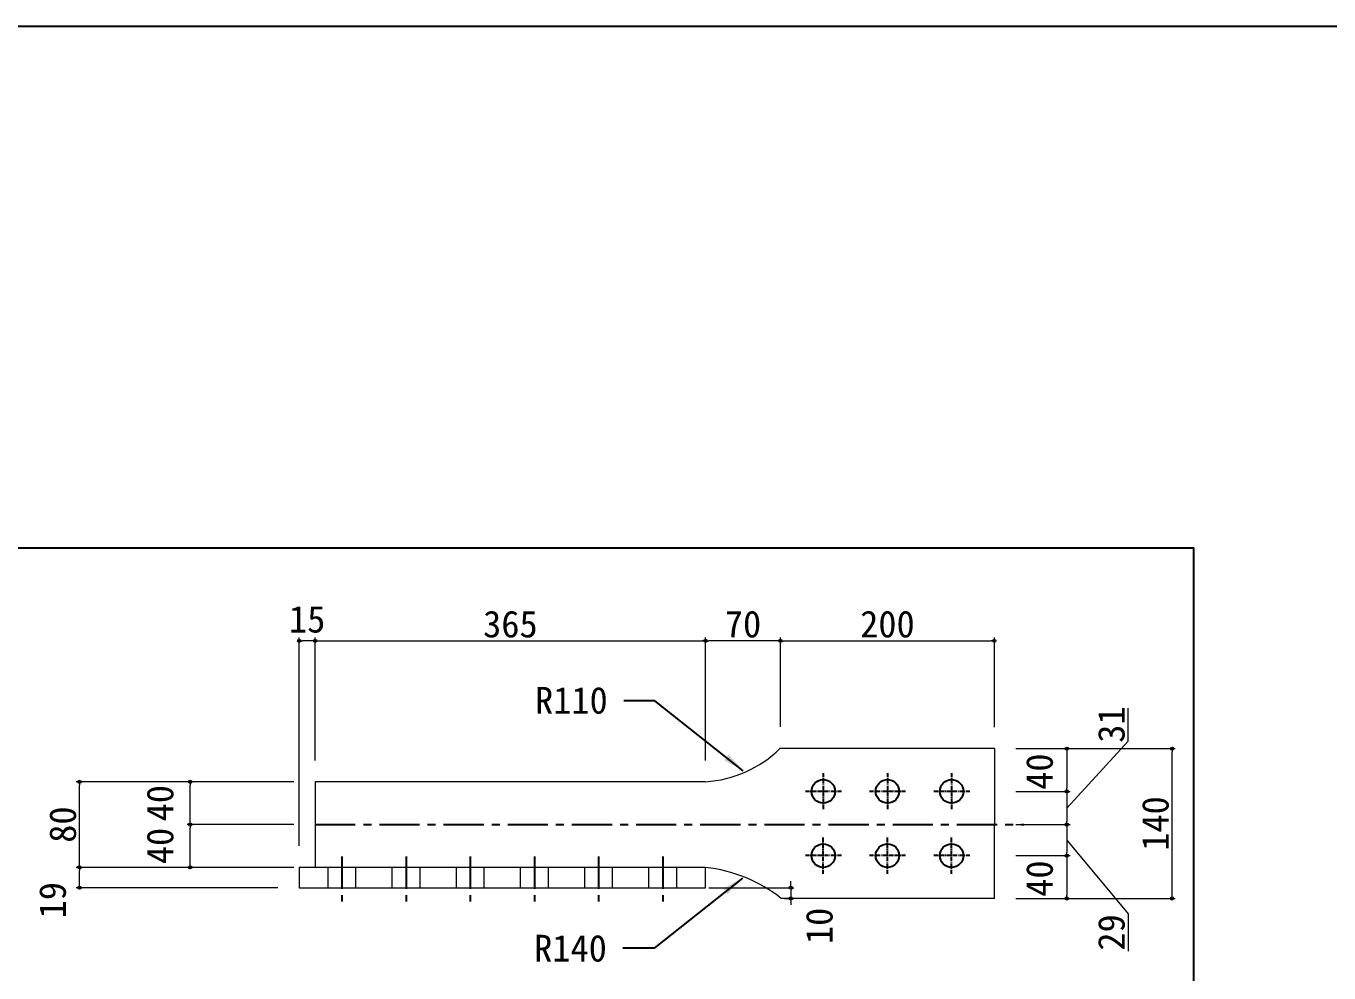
# Model space of a CAD drawing. Header units: millimetres. Extents: x 1734744 to 1747403, y -162396 to -155330.
# Drawn here: x 1740888 to 1742106, y -156288 to -155403 of the extents above; entities that cross this region are included whole.
import ezdxf

# ---------------------------------------------------------------- set-up
doc = ezdxf.new("R2010")
doc.units = ezdxf.units.MM
doc.header["$LTSCALE"] = 3
doc.linetypes.add('CENTER', pattern=[2, 1.25, -0.25, 0.25, -0.25])
doc.layers.get('DEFPOINTS').update_dxf_attribs({"color": 250})
doc.layers.add('01', color=7, linetype='Continuous')
doc.styles.get("Standard").update_dxf_attribs({"font": ''})
doc.styles.get('Standard').set_extended_font_data('MS Gothic')
doc.dimstyles.new('コピー ～ 一般寸法-小さめ', dxfattribs={"dimtxt": 25, "dimasz": 3, "dimexe": 3, "dimexo": 3, "dimgap": 3, "dimtad": 1, "dimtxsty": 'Standard', "dimblk": 'ORIGIN', "dimcen": 0, "dimclrd": 256, "dimclre": 256, "dimclrt": 256, "dimadec": 0, "dimazin": 0, "dimtfac": 1, "dimtmove": 1, "dimatfit": 2, "dimfxl": 0, "dimtolj": 2, "dimlwd": 5, "dimlwe": 5, "dimarcsym": 0})
doc.dimstyles.new('コピー(2) - Standard', dxfattribs={"dimtxt": 25, "dimasz": 20, "dimexe": 0.18, "dimexo": 0.0625, "dimgap": 15, "dimtad": 1, "dimdec": 0, "dimzin": 0, "dimdsep": 46, "dimtxsty": 'Standard', "dimblk": 'DOTSMALL', "dimcen": 0.09, "dimadec": 0, "dimazin": 0, "dimtfac": 1, "dimtdec": 0, "dimtofl": 0, "dimtmove": 0, "dimatfit": 3, "dimfxl": 0, "dimtolj": 1, "dimtzin": 0, "dimarcsym": 0})
doc.dimstyles.new('一般寸法-小さめ', dxfattribs={"dimtxt": 25, "dimasz": 3, "dimexe": 3, "dimexo": 3, "dimgap": 3, "dimtad": 1, "dimtxsty": 'Standard', "dimblk": 'ORIGIN', "dimcen": 0, "dimclrd": 256, "dimclre": 256, "dimclrt": 256, "dimadec": 0, "dimazin": 0, "dimtfac": 1, "dimtmove": 2, "dimatfit": 2, "dimfxl": 0, "dimtolj": 2, "dimlwd": 5, "dimlwe": 5, "dimarcsym": 0})

# ---------------------------------------------------------------- blocks, each defined once
blk = doc.blocks.new('_Origin')
at = {"color": 0, "linetype": 'ByBlock', "lineweight": -2}
blk.add_line((0, 0), (-1, 0), dxfattribs=at)
blk.add_circle((0, 0), 0.5, dxfattribs=at)
blk = doc.blocks.new('*D7776')
at = {"layer": '01', "lineweight": 5}
for p, q in [((1741812.9, -156078.6), (1741962, -156078.6)), ((1741959, -156215.6), (1741959, -156081.6)), ((1741812.9, -156218.6), (1741962, -156218.6))]:
    blk.add_line(p, q, dxfattribs=at)
at = {"layer": 'DEFPOINTS', "color": 0}
for p in [(1741792.9, -156078.6), (1741959, -156078.6), (1741792.9, -156218.6)]:
    blk.add_point(p, dxfattribs=at)
at = {"layer": '01', "lineweight": 5, "xscale": 3, "yscale": 3, "zscale": 3}
for p, rotation in [((1741959, -156078.6), 90), ((1741959, -156218.6), 270)]:
    blk.add_blockref('_Origin', p, dxfattribs=dict(at, rotation=rotation))
at = {"layer": '01', "insert": (1741943.5, -156148.6), "char_height": 25, "attachment_point": 5, "rotation": 90}
blk.add_mtext('\\A2;140', dxfattribs=at)
blk = doc.blocks.new('*D7974')
at = {"layer": '01', "lineweight": 5}
for p, q in [((1741142.9, -156169.6), (1741142.9, -155974.8)), ((1741157.9, -156089.6), (1741157.9, -155974.8)), ((1741154.9, -155977.8), (1741145.9, -155977.8))]:
    blk.add_line(p, q, dxfattribs=at)
at = {"layer": 'DEFPOINTS', "color": 0}
for p in [(1741142.9, -155977.8), (1741157.9, -156109.6), (1741142.9, -156189.6)]:
    blk.add_point(p, dxfattribs=at)
at = {"layer": '01', "lineweight": 5, "xscale": 3, "yscale": 3, "zscale": 3, "rotation": 180}
blk.add_blockref('_Origin', (1741142.9, -155977.8), dxfattribs=at)
at = {"layer": '01', "lineweight": 5, "xscale": 3, "yscale": 3, "zscale": 3}
blk.add_blockref('_Origin', (1741157.9, -155977.8), dxfattribs=at)
at = {"layer": '01', "insert": (1741150.4, -155957.8), "char_height": 25, "attachment_point": 5}
blk.add_mtext('\\A2;15', dxfattribs=at)
blk = doc.blocks.new('*D7975')
at = {"layer": '01', "lineweight": 5}
for p, q in [((1741137.9, -156109.6), (1740934.5, -156109.6)), ((1740937.5, -156186.6), (1740937.5, -156112.6)), ((1741137.9, -156189.6), (1740934.5, -156189.6))]:
    blk.add_line(p, q, dxfattribs=at)
at = {"layer": 'DEFPOINTS', "color": 0}
for p in [(1740937.5, -156109.6), (1741157.9, -156109.6), (1741157.9, -156189.6)]:
    blk.add_point(p, dxfattribs=at)
at = {"layer": '01', "lineweight": 5, "xscale": 3, "yscale": 3, "zscale": 3}
for p, rotation in [((1740937.5, -156109.6), 90), ((1740937.5, -156189.6), 270)]:
    blk.add_blockref('_Origin', p, dxfattribs=dict(at, rotation=rotation))
at = {"layer": '01', "insert": (1740922, -156149.6), "char_height": 25, "attachment_point": 5, "rotation": 90}
blk.add_mtext('\\A2;80', dxfattribs=at)
blk = doc.blocks.new('*D7976')
at = {"layer": '01', "lineweight": 5}
for p, q in [((1741122.9, -156189.6), (1740934.5, -156189.6)), ((1740937.5, -156205.6), (1740937.5, -156192.6)), ((1741122.9, -156208.6), (1740934.5, -156208.6))]:
    blk.add_line(p, q, dxfattribs=at)
at = {"layer": 'DEFPOINTS', "color": 0}
for p in [(1740937.5, -156189.6), (1741142.9, -156189.6), (1741142.9, -156208.6)]:
    blk.add_point(p, dxfattribs=at)
at = {"layer": '01', "lineweight": 5, "xscale": 3, "yscale": 3, "zscale": 3}
for p, rotation in [((1740937.5, -156189.6), 90), ((1740937.5, -156208.6), 270)]:
    blk.add_blockref('_Origin', p, dxfattribs=dict(at, rotation=rotation))
at = {"layer": '01', "insert": (1740912.5, -156220.3), "char_height": 25, "attachment_point": 5, "rotation": 90}
blk.add_mtext('\\A2;19', dxfattribs=at)
blk = doc.blocks.new('*D7779')
at = {"layer": '01', "lineweight": 5}
for p, q in [((1741157.9, -156089.6), (1741157.9, -155974.8)), ((1741522.9, -156089.6), (1741522.9, -155974.8)), ((1741160.9, -155977.8), (1741519.9, -155977.8))]:
    blk.add_line(p, q, dxfattribs=at)
at = {"layer": 'DEFPOINTS', "color": 0}
for p in [(1741522.9, -155977.8), (1741157.9, -156109.6), (1741522.9, -156109.6)]:
    blk.add_point(p, dxfattribs=at)
at = {"layer": '01', "lineweight": 5, "xscale": 3, "yscale": 3, "zscale": 3, "rotation": 180}
blk.add_blockref('_Origin', (1741157.9, -155977.8), dxfattribs=at)
at = {"layer": '01', "lineweight": 5, "xscale": 3, "yscale": 3, "zscale": 3}
blk.add_blockref('_Origin', (1741522.9, -155977.8), dxfattribs=at)
at = {"layer": '01', "insert": (1741340.4, -155962.3), "char_height": 25, "attachment_point": 5}
blk.add_mtext('\\A2;365', dxfattribs=at)
blk = doc.blocks.new('*D7780')
at = {"layer": '01', "lineweight": 5}
for p, q in [((1741522.9, -156089.6), (1741522.9, -155974.8)), ((1741592.9, -156058.1), (1741592.9, -155974.8)), ((1741589.9, -155977.8), (1741525.9, -155977.8))]:
    blk.add_line(p, q, dxfattribs=at)
at = {"layer": 'DEFPOINTS', "color": 0}
for p in [(1741522.9, -155977.8), (1741592.9, -156078.1), (1741522.9, -156109.6)]:
    blk.add_point(p, dxfattribs=at)
at = {"layer": '01', "lineweight": 5, "xscale": 3, "yscale": 3, "zscale": 3, "rotation": 180}
blk.add_blockref('_Origin', (1741522.9, -155977.8), dxfattribs=at)
at = {"layer": '01', "lineweight": 5, "xscale": 3, "yscale": 3, "zscale": 3}
blk.add_blockref('_Origin', (1741592.9, -155977.8), dxfattribs=at)
at = {"layer": '01', "insert": (1741557.9, -155962.3), "char_height": 25, "attachment_point": 5}
blk.add_mtext('\\A2;70', dxfattribs=at)
blk = doc.blocks.new('*D7977')
at = {"layer": '01', "lineweight": 5}
for p, q in [((1741592.9, -156058.1), (1741592.9, -155974.8)), ((1741792.9, -156058.6), (1741792.9, -155974.8)), ((1741595.9, -155977.8), (1741789.9, -155977.8))]:
    blk.add_line(p, q, dxfattribs=at)
at = {"layer": 'DEFPOINTS', "color": 0}
for p in [(1741792.9, -155977.8), (1741592.9, -156078.1), (1741792.9, -156078.6)]:
    blk.add_point(p, dxfattribs=at)
at = {"layer": '01', "lineweight": 5, "xscale": 3, "yscale": 3, "zscale": 3, "rotation": 180}
blk.add_blockref('_Origin', (1741592.9, -155977.8), dxfattribs=at)
at = {"layer": '01', "lineweight": 5, "xscale": 3, "yscale": 3, "zscale": 3}
blk.add_blockref('_Origin', (1741792.9, -155977.8), dxfattribs=at)
at = {"layer": '01', "insert": (1741692.9, -155962.3), "char_height": 25, "attachment_point": 5}
blk.add_mtext('\\A2;200', dxfattribs=at)
blk = doc.blocks.new('*D7781')
at = {"layer": '01', "lineweight": 5}
for p, q in [((1741812.9, -156078.6), (1741863.6, -156078.6)), ((1741860.6, -156081.6), (1741860.6, -156115.6)), ((1741812.9, -156118.6), (1741863.6, -156118.6))]:
    blk.add_line(p, q, dxfattribs=at)
at = {"layer": 'DEFPOINTS', "color": 0}
for p in [(1741792.9, -156078.6), (1741792.9, -156118.6), (1741860.6, -156118.6)]:
    blk.add_point(p, dxfattribs=at)
at = {"layer": '01', "lineweight": 5, "xscale": 3, "yscale": 3, "zscale": 3}
for p, rotation in [((1741860.6, -156078.6), 90), ((1741860.6, -156118.6), 270)]:
    blk.add_blockref('_Origin', p, dxfattribs=dict(at, rotation=rotation))
at = {"layer": '01', "insert": (1741835.2, -156100.1), "char_height": 25, "attachment_point": 5, "rotation": 90}
blk.add_mtext('\\A2;40', dxfattribs=at)
blk = doc.blocks.new('*D7782')
at = {"layer": '01', "lineweight": 5}
for p, q in [((1741917.9, -156071.5), (1741917.9, -156040.7)), ((1741860.6, -156134.1), (1741917.9, -156071.5)), ((1741812.9, -156118.6), (1741863.6, -156118.6)), ((1741860.6, -156121.6), (1741860.6, -156146.6)), ((1741812.9, -156149.6), (1741863.6, -156149.6))]:
    blk.add_line(p, q, dxfattribs=at)
at = {"layer": 'DEFPOINTS', "color": 0}
for p in [(1741792.9, -156118.6), (1741792.9, -156149.6), (1741860.6, -156149.6)]:
    blk.add_point(p, dxfattribs=at)
at = {"layer": '01', "lineweight": 5, "xscale": 3, "yscale": 3, "zscale": 3}
for p, rotation in [((1741860.6, -156118.6), 90), ((1741860.6, -156149.6), 270)]:
    blk.add_blockref('_Origin', p, dxfattribs=dict(at, rotation=rotation))
at = {"layer": '01', "insert": (1741902.4, -156056.1), "char_height": 25, "attachment_point": 5, "rotation": 90}
blk.add_mtext('\\A2;31', dxfattribs=at)
blk = doc.blocks.new('*D7783')
at = {"layer": '01', "lineweight": 5}
for p, q in [((1741812.9, -156149.6), (1741863.6, -156149.6)), ((1741860.6, -156152.6), (1741860.6, -156175.6)), ((1741860.6, -156164.1), (1741917.9, -156232.9)), ((1741812.9, -156178.6), (1741863.6, -156178.6)), ((1741917.9, -156232.9), (1741917.9, -156267.9))]:
    blk.add_line(p, q, dxfattribs=at)
at = {"layer": 'DEFPOINTS', "color": 0}
for p in [(1741792.9, -156149.6), (1741792.9, -156178.6), (1741860.6, -156178.6)]:
    blk.add_point(p, dxfattribs=at)
at = {"layer": '01', "lineweight": 5, "xscale": 3, "yscale": 3, "zscale": 3}
for p, rotation in [((1741860.6, -156149.6), 90), ((1741860.6, -156178.6), 270)]:
    blk.add_blockref('_Origin', p, dxfattribs=dict(at, rotation=rotation))
at = {"layer": '01', "insert": (1741902.4, -156250.4), "char_height": 25, "attachment_point": 5, "rotation": 90}
blk.add_mtext('\\A2;29', dxfattribs=at)
blk = doc.blocks.new('*D7784')
at = {"layer": '01', "lineweight": 5}
for p, q in [((1741812.9, -156178.6), (1741863.6, -156178.6)), ((1741860.6, -156181.6), (1741860.6, -156215.6)), ((1741812.9, -156218.6), (1741863.6, -156218.6))]:
    blk.add_line(p, q, dxfattribs=at)
at = {"layer": 'DEFPOINTS', "color": 0}
for p in [(1741792.9, -156178.6), (1741792.9, -156218.6), (1741860.6, -156218.6)]:
    blk.add_point(p, dxfattribs=at)
at = {"layer": '01', "lineweight": 5, "xscale": 3, "yscale": 3, "zscale": 3}
for p, rotation in [((1741860.6, -156178.6), 90), ((1741860.6, -156218.6), 270)]:
    blk.add_blockref('_Origin', p, dxfattribs=dict(at, rotation=rotation))
at = {"layer": '01', "insert": (1741835.2, -156200.1), "char_height": 25, "attachment_point": 5, "rotation": 90}
blk.add_mtext('\\A2;40', dxfattribs=at)
blk = doc.blocks.new('*D7792')
at = {"layer": '01', "lineweight": 5}
for p, q in [((1741137.9, -156149.6), (1741038.1, -156149.6)), ((1741041.1, -156186.6), (1741041.1, -156152.6)), ((1741122.9, -156189.6), (1741038.1, -156189.6))]:
    blk.add_line(p, q, dxfattribs=at)
at = {"layer": 'DEFPOINTS', "color": 0}
for p in [(1741041.1, -156149.6), (1741157.9, -156149.6), (1741142.9, -156189.6)]:
    blk.add_point(p, dxfattribs=at)
at = {"layer": '01', "lineweight": 5, "xscale": 3, "yscale": 3, "zscale": 3}
for p, rotation in [((1741041.1, -156149.6), 90), ((1741041.1, -156189.6), 270)]:
    blk.add_blockref('_Origin', p, dxfattribs=dict(at, rotation=rotation))
at = {"layer": '01', "insert": (1741013, -156169.6), "char_height": 25, "attachment_point": 5, "rotation": 90}
blk.add_mtext('\\A2;40', dxfattribs=at)
blk = doc.blocks.new('*D7793')
at = {"layer": '01', "lineweight": 5}
for p, q in [((1741137.9, -156109.6), (1741038.1, -156109.6)), ((1741041.1, -156146.6), (1741041.1, -156112.6)), ((1741137.9, -156149.6), (1741038.1, -156149.6))]:
    blk.add_line(p, q, dxfattribs=at)
at = {"layer": 'DEFPOINTS', "color": 0}
for p in [(1741041.1, -156109.6), (1741157.9, -156109.6), (1741157.9, -156149.6)]:
    blk.add_point(p, dxfattribs=at)
at = {"layer": '01', "lineweight": 5, "xscale": 3, "yscale": 3, "zscale": 3}
for p, rotation in [((1741041.1, -156109.6), 90), ((1741041.1, -156149.6), 270)]:
    blk.add_blockref('_Origin', p, dxfattribs=dict(at, rotation=rotation))
at = {"layer": '01', "insert": (1741013, -156129.6), "char_height": 25, "attachment_point": 5, "rotation": 90}
blk.add_mtext('\\A2;40', dxfattribs=at)
blk = doc.blocks.new('_DotSmall')
at = {"color": 0, "linetype": 'ByBlock', "const_width": 0.5}
blk.add_lwpolyline([(-0.0625, 0, 1), (0.0625, 0, 1)], format="xyb", close=True, dxfattribs=at)
blk = doc.blocks.new('*D7980')
at = {"layer": '01', "lineweight": 5}
for p, q in [((1741602.5, -156205.6), (1741602.5, -156202.6)), ((1741525.9, -156208.6), (1741605.5, -156208.6)), ((1741596.6, -156218.6), (1741605.5, -156218.6)), ((1741602.5, -156208.6), (1741602.5, -156218.6)), ((1741602.5, -156221.6), (1741602.5, -156224.6))]:
    blk.add_line(p, q, dxfattribs=at)
at = {"layer": 'DEFPOINTS', "color": 0}
for p in [(1741522.9, -156208.6), (1741593.6, -156218.6), (1741602.5, -156218.6)]:
    blk.add_point(p, dxfattribs=at)
at = {"layer": '01', "lineweight": 5, "xscale": 3, "yscale": 3, "zscale": 3}
for p, rotation in [((1741602.5, -156208.6), 270), ((1741602.5, -156218.6), 90)]:
    blk.add_blockref('_Origin', p, dxfattribs=dict(at, rotation=rotation))
at = {"layer": '01', "insert": (1741629.3, -156244.3), "char_height": 25, "attachment_point": 5, "rotation": 90}
blk.add_mtext('\\A2;10', dxfattribs=at)

msp = doc.modelspace()

# ---------------------------------------------------------------- linework, layer by layer
at = {"layer": '01', "color": 7, "lineweight": 18}
for p, q in [((1741792.918, -156078.568), (1741592.409, -156078.568)), ((1741792.918, -156078.568), (1741792.918, -156148.568)), ((1741522.918, -156109.568), (1741157.918, -156109.568)), ((1741157.918, -156109.568), (1741157.918, -156189.568)), ((1741792.918, -156218.568), (1741792.918, -156148.568)), ((1741142.918, -156189.568), (1741142.918, -156208.568)), ((1741522.918, -156189.568), (1741142.918, -156189.568)), ((1741169.918, -156208.568), (1741169.918, -156189.568)), ((1741195.918, -156208.568), (1741195.918, -156189.568)), ((1741229.918, -156208.568), (1741229.918, -156189.568)), ((1741255.918, -156208.568), (1741255.918, -156189.568)), ((1741289.918, -156208.568), (1741289.918, -156189.568)), ((1741315.918, -156208.568), (1741315.918, -156189.568)), ((1741349.918, -156208.568), (1741349.918, -156189.568)), ((1741375.918, -156208.568), (1741375.918, -156189.568)), ((1741409.918, -156208.568), (1741409.918, -156189.568)), ((1741435.918, -156208.568), (1741435.918, -156189.568)), ((1741469.918, -156208.568), (1741469.918, -156189.568)), ((1741495.918, -156208.568), (1741495.918, -156189.568)), ((1741522.918, -156208.568), (1741522.918, -156189.568)), ((1741142.918, -156208.568), (1741522.918, -156208.568)), ((1741792.918, -156218.568), (1741593.559, -156218.568))]:
    msp.add_line(p, q, dxfattribs=at)
at = {"layer": '01', "color": 7, "linetype": 'CENTER'}
for p, q in [((1741632.918, -156101.568), (1741632.918, -156135.568)), ((1741692.918, -156101.568), (1741692.918, -156135.568)), ((1741752.918, -156101.568), (1741752.918, -156135.568)), ((1741649.918, -156118.568), (1741615.918, -156118.568)), ((1741709.918, -156118.568), (1741675.918, -156118.568)), ((1741769.918, -156118.568), (1741735.918, -156118.568)), ((1741632.918, -156195.568), (1741632.918, -156161.568)), ((1741692.918, -156195.568), (1741692.918, -156161.568)), ((1741752.918, -156195.568), (1741752.918, -156161.568)), ((1741649.918, -156178.568), (1741615.918, -156178.568)), ((1741709.918, -156178.568), (1741675.918, -156178.568)), ((1741769.918, -156178.568), (1741735.918, -156178.568))]:
    msp.add_line(p, q, dxfattribs=at)
at = {"layer": '01', "color": 7, "linetype": 'CENTER', "ltscale": 10}
msp.add_line((1741157.918, -156149.568), (1741820.572, -156149.568), dxfattribs=at)
at = {"layer": '01', "color": 7, "linetype": 'CENTER', "ltscale": 8}
for p, q in [((1741182.918, -156179.568), (1741182.918, -156227.568)), ((1741242.918, -156179.568), (1741242.918, -156227.568)), ((1741302.918, -156179.568), (1741302.918, -156227.568)), ((1741362.918, -156179.568), (1741362.918, -156227.568)), ((1741422.918, -156179.568), (1741422.918, -156227.568)), ((1741482.918, -156179.568), (1741482.918, -156227.568))]:
    msp.add_line(p, q, dxfattribs=at)
at = {"layer": '01', "color": 7, "ltscale": 2}
for points in [[(1734743.598, -155403.104), (1747402.602, -155403.104), (1747402.602, -162395.524), (1734743.598, -162395.524)], [(1740229.092, -155890.837), (1741979.092, -155890.837), (1741979.092, -156790.837), (1740229.092, -156790.837)]]:
    msp.add_lwpolyline(points, close=True, dxfattribs=at)
at = {"layer": '01', "color": 7}
for centre in [(1741632.918, -156118.568), (1741692.918, -156118.568), (1741752.918, -156118.568), (1741632.918, -156178.568), (1741692.918, -156178.568), (1741752.918, -156178.568)]:
    msp.add_circle(centre, 11, dxfattribs=at)
at = {"layer": '01', "color": 7, "lineweight": 18}
for centre, radius, start, end in [((1741515.615, -155999.81), 110, 273.806865, 314.276811), ((1741507.086, -156328.67), 140, 51.854237, 83.50655)]:
    msp.add_arc(centre, radius, start, end, dxfattribs=at)

# ---------------------------------------------------------------- texts
at = {"layer": '01', "color": 7, "char_height": 25, "width": 98.97993}
for s, insert, attachment_point in [('\\A1;R110', (1741431.43, -156046.295), 9), ('R140', (1741430.606, -156252.64), 3)]:
    msp.add_mtext(s, dxfattribs=dict(at, insert=insert, attachment_point=attachment_point))

# ---------------------------------------------------------------- dimensions: what is measured, and where the dimension line sits
at = {"layer": '01', "color": 7}
for base, p1, p2, picture, middle in [((1741142.918, -155977.773), (1741157.918, -156109.568), (1741142.918, -156189.568), '*D7974', (1741150.418, -155957.773)), ((1741522.918, -155977.773), (1741157.918, -156109.568), (1741522.918, -156109.568), '*D7779', (1741340.418, -155962.273)), ((1741522.918, -155977.773), (1741592.918, -156078.068), (1741522.918, -156109.568), '*D7780', (1741557.918, -155962.273)), ((1741792.918, -155977.773), (1741592.918, -156078.068), (1741792.918, -156078.568), '*D7977', (1741692.918, -155962.273))]:
    dim = msp.add_linear_dim(base=base, p1=p1, p2=p2, dimstyle='一般寸法-小さめ', override={"dimexo": 20}, dxfattribs=at)
    dim.commit()
    dim.dimension.update_dxf_attribs({"geometry": picture, "text_midpoint": middle})
for base, p1, p2, angle, dimstyle, override, picture, middle in [((1741860.572, -156149.568), (1741792.918, -156118.568), (1741792.918, -156149.568), 90, 'コピー ～ 一般寸法-小さめ', {"dimexo": 20}, '*D7782', (1741917.88, -156068.457)), ((1741860.572, -156118.568), (1741792.918, -156078.568), (1741792.918, -156118.568), 90, '一般寸法-小さめ', {"dimexo": 20}, '*D7781', (1741835.166, -156100.068)), ((1741041.11, -156109.568), (1741157.918, -156149.568), (1741157.918, -156109.568), 270, '一般寸法-小さめ', {"dimexo": 20}, '*D7793', (1741012.956, -156129.568)), ((1741041.11, -156149.568), (1741142.918, -156189.568), (1741157.918, -156149.568), 270, '一般寸法-小さめ', {"dimexo": 20}, '*D7792', (1741012.956, -156169.568)), ((1741860.572, -156178.568), (1741792.918, -156149.568), (1741792.918, -156178.568), 90, 'コピー ～ 一般寸法-小さめ', {"dimexo": 20}, '*D7783', (1741917.88, -156235.885)), ((1741860.572, -156218.568), (1741792.918, -156178.568), (1741792.918, -156218.568), 90, '一般寸法-小さめ', {"dimexo": 20}, '*D7784', (1741835.166, -156200.068)), ((1740937.491, -156189.568), (1741142.918, -156208.568), (1741142.918, -156189.568), 270, '一般寸法-小さめ', {"dimexo": 20}, '*D7976', (1740912.491, -156220.324)), ((1741602.545, -156218.568), (1741522.918, -156208.568), (1741593.559, -156218.568), 90, '一般寸法-小さめ', {"dimtxt": 25}, '*D7980', (1741629.286, -156244.331))]:
    dim = msp.add_linear_dim(base=base, p1=p1, p2=p2, angle=angle, dimstyle=dimstyle, override=override, dxfattribs=at)
    dim.commit()
    dim.dimension.update_dxf_attribs({"geometry": picture, "text_midpoint": middle, "dimtype": 160})
for base, p1, p2, picture, middle in [((1741959.039, -156078.568), (1741792.918, -156218.568), (1741792.918, -156078.568), '*D7776', (1741943.539, -156148.568)), ((1740937.491, -156109.568), (1741157.918, -156189.568), (1741157.918, -156109.568), '*D7975', (1740921.991, -156149.568))]:
    dim = msp.add_linear_dim(base=base, p1=p1, p2=p2, angle=270, dimstyle='一般寸法-小さめ', override={"dimexo": 20}, dxfattribs=at)
    dim.commit()
    dim.dimension.update_dxf_attribs({"geometry": picture, "text_midpoint": middle})

# ---------------------------------------------------------------- leaders
at = {"layer": '01', "color": 7, "annotation_type": 0, "has_hookline": 1, "hookline_direction": 1, "text_width": 62.183}
for points in [[(1741558.078, -156099.305), (1741475.595, -156033.795), (1741446.43, -156033.795)], [(1741557.254, -156199.63), (1741474.772, -156265.14), (1741445.606, -156265.14)]]:
    msp.add_leader(points, dimstyle='コピー(2) - Standard', override={"dimgap": 15, "dimtad": 0}, dxfattribs=at)

doc.saveas('drawing.dxf')
